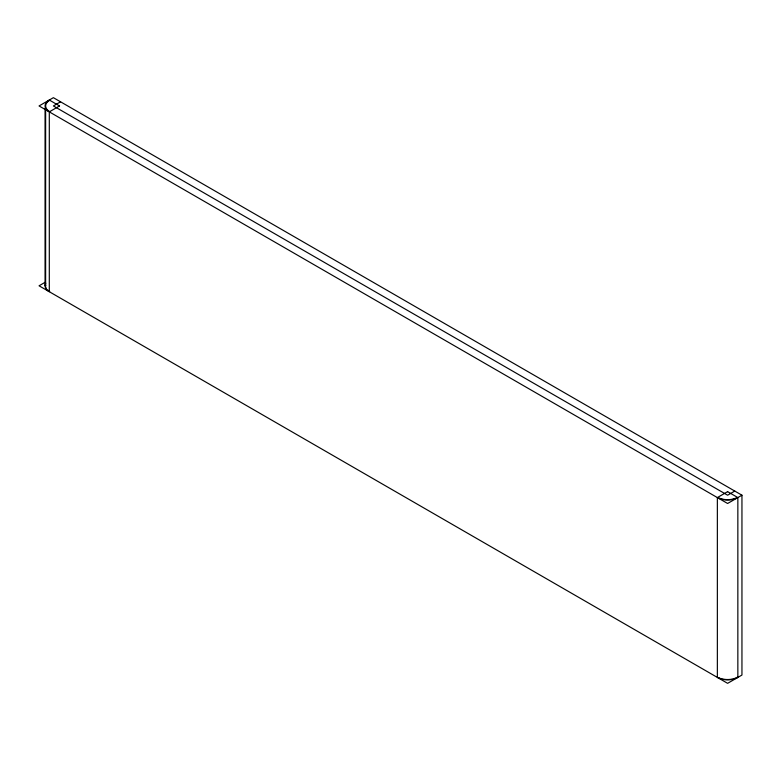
<?xml version="1.0" encoding="UTF-8"?>
<svg xmlns="http://www.w3.org/2000/svg" width="781" height="781" viewBox="0 0 781 781"><rect width="100%" height="100%" fill="white"/><g stroke="black" fill="none" stroke-linecap="round" stroke-linejoin="round"><path stroke-width="1.17" d="M60.567 101.813L53.391 105.952L727.609 495.203L734.775 491.064M45.2 282.244L39.05 285.797L727.609 683.326L741.95 675.048L741.95 495.203L53.391 97.674L39.05 105.952L727.609 503.491L741.95 495.203M45.63 108.383L45.63 285.797M45.054 108.383L45.054 285.797M737.44 677.176A13.912 8.035 0 0 1 732.929 678.914M731.904 679.138A13.912 8.035 0 0 1 723.304 679.138M722.279 678.914A13.912 8.035 0 0 1 720.336 678.347M719.428 677.996A13.912 8.035 0 0 1 718.569 677.605M49.711 291.469A13.912 8.035 0 0 1 47.68 289.985M46.313 288.277A13.912 8.035 0 0 1 46.02 287.672M45.679 286.422A13.912 8.035 0 0 1 45.679 285.163M49.301 100.036A14.488 8.366 0 0 0 49.301 111.868L49.301 291.713A14.488 8.366 0 0 1 45.757 283.21M59.541 105.952L49.711 111.634A13.912 8.035 0 0 1 49.711 100.271L59.541 105.952M727.609 491.659L717.768 497.331A13.912 8.035 0 0 0 737.44 497.331L727.609 491.659M737.85 677.41L737.85 497.575A14.488 8.366 0 0 1 717.358 497.575L717.358 677.41A14.488 8.366 0 0 0 737.85 677.41"/></g></svg>
